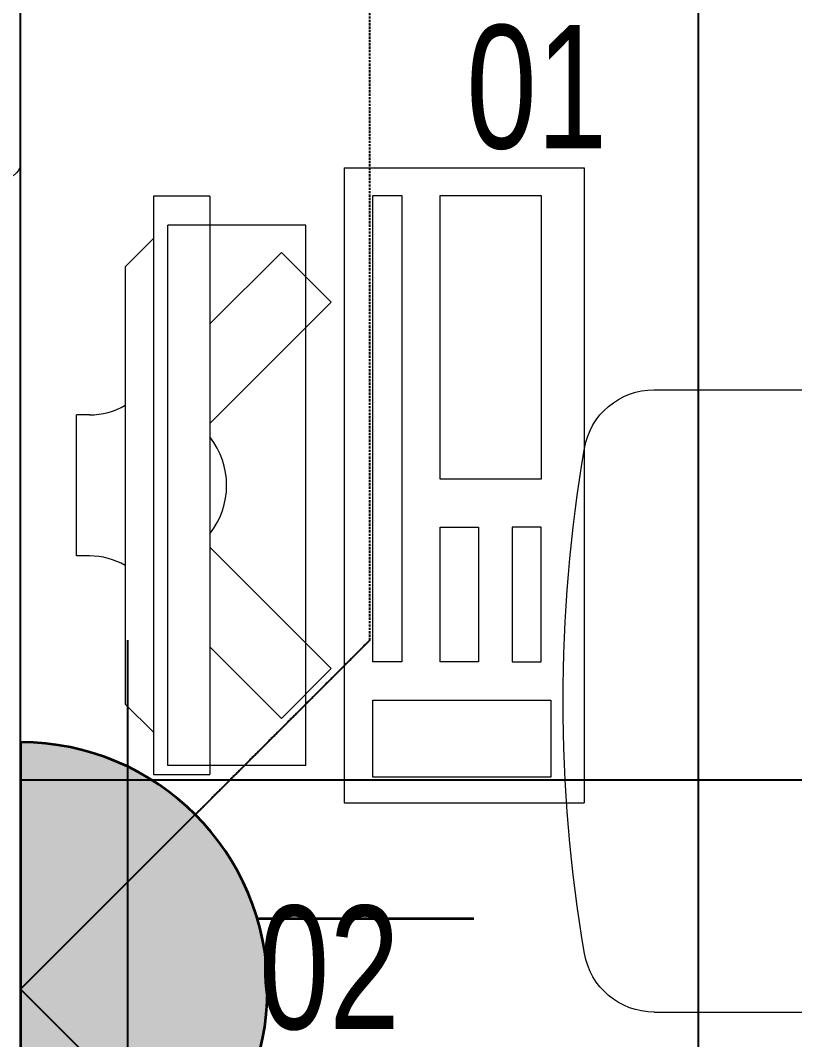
# Model space of a CAD drawing. Extents: x -178977 to 231842, y -29287 to 19916.
# Drawn here: x 19215 to 19764, y 3064 to 3786 of the extents above; entities that cross this region are included whole.
import ezdxf
from ezdxf.enums import TextEntityAlignment as Align

# ---------------------------------------------------------------- set-up
doc = ezdxf.new("R2010")
doc.units = 0
doc.header["$LTSCALE"] = 0.25
doc.linetypes.add('DASHDOT', pattern=[25.4, 12.7, -6.35, 0, -6.35])
doc.linetypes.add('HIDDEN', pattern=[9.525, 6.35, -3.175])
for name, color, linetype, lineweight in [('01-First Floor-FUR$0$72_EGR_EQP_TAG', 142, 'Continuous', 5), ('01-First Floor-FUR$0$LOADING', 253, 'Continuous', 5), ('01-First Floor-FUR$0$SANIT', 250, 'Continuous', 5), ('01-First Floor-FUR$0$Walls', 251, 'Continuous', 5), ('E-LITE-CLNG-CNDT', 6, 'DASHDOT', 35), ('E-LITE-EXIT-NUMB', 6, 'Continuous', 25), ('E-POWR-FLOR-CNDT', 6, 'HIDDEN', 25), ('E-POWR-WALL @ 100', 4, 'Continuous', 35)]:
    doc.layers.add(name, color=color, linetype=linetype, lineweight=lineweight)
doc.layers.add('01-First Floor-FUR$0$FALSE CEILING', color=251, linetype='Continuous')
doc.styles.add('01-First Floor-FUR$0$X3G_ENTITY_257CFD', font='swisscl.ttf', dxfattribs={"height": 200})
doc.styles.add('DC_SIMPLEX', font='SIMPLEX.shx', dxfattribs={"width": 0.7})

# ---------------------------------------------------------------- blocks, each defined once
blk = doc.blocks.new('01-First Floor-FUR$0$WC manta')
at = {"layer": '01-First Floor-FUR$0$SANIT'}
for p, q in [((-0.12, 0.19), (0.41, 0.19)), ((-0.13, 0.18), (-0.13, -0.18)), ((0.109, 0.18), (0.109, -0.18)), ((0.239, 0.13), (0.41, 0.13)), ((0.209, 0.1), (0.209, -0.1)), ((0.229, 0.1), (0.229, -0.1)), ((0.05, 0.09), (0.05, -0.09)), ((0.29554, 0.05099), (0.35809, 0.03932)), ((-0.18, 0), (0.65, 0)), ((0.29554, -0.05099), (0.35809, -0.03932)), ((0.239, -0.13), (0.41, -0.13)), ((-0.12, -0.19), (0.41, -0.19))]:
    blk.add_line(p, q, dxfattribs=at)
for centre, radius in [((0.159, 0.07525), 0.01), ((-0.04, 0), 0.02), ((0.159, -0.07525), 0.01)]:
    blk.add_circle(centre, radius, dxfattribs=at)
for centre, radius, start, end in [((-0.12, 0.18), 0.01, 90, 180), ((-0.05, 0.09), 0.1, 0, 90), ((0.119, 0.18), 0.01, 90, 180), ((0.41, 0), 0.19, 270, 90), ((0.239, 0.1), 0.03, 90, 180), ((0.259, 0.1), 0.03, 90, 180), ((0.31466, 0), 0.13, 270, 90), ((0.41, 0), 0.13, 270, 90), ((0.28821, 0.01167), 0.04, 79.42885, 141.52497), ((0.32714, 0.00441), 0.04, 79.42885, 166.41759), ((0.30289, 0), 0.05876, 141.52497, 218.47503), ((0.35075, 0), 0.04, 280.57115, 79.42885), ((0.34538, 0), 0.05876, 166.41759, 193.58241), ((0.32714, -0.00441), 0.04, 193.58241, 280.57115), ((0.28821, -0.01167), 0.04, 218.47503, 280.57115), ((-0.05, -0.09), 0.1, 270, 0), ((0.239, -0.1), 0.03, 180, 270), ((0.259, -0.1), 0.03, 180, 270), ((-0.12, -0.18), 0.01, 180, 270), ((0.119, -0.18), 0.01, 180, 270)]:
    blk.add_arc(centre, radius, start, end, dxfattribs=at)
blk = doc.blocks.new('01-First Floor-FUR$0$ITCWLS1-P')
at = {"layer": '01-First Floor-FUR$0$LOADING'}
for p, q in [((-0.17, 0.45), (-0.17, 0)), ((-0.17, 0.45), (0, 0.45)), ((0, 0.45), (0, 0)), ((-0.26509, 0.43, 0), (-0.30509, 0.43, 0)), ((-0.30509, 0.43, 0), (-0.30509, 0.02, 0)), ((-0.26509, 0.43, 0), (-0.26509, 0.02, 0)), ((-0.14957, 0.43047), (-0.12914, 0.43047)), ((-0.12914, 0.43047), (-0.12914, 0.40893)), ((-0.197, 0.40939), (-0.295, 0.40939)), ((-0.295, 0.02639), (-0.295, 0.40939)), ((-0.197, 0.02639), (-0.197, 0.40939)), ((-0.32509, 0.38, 0), (-0.30509, 0.4, 0)), ((-0.32509, 0.38, 0), (-0.32509, 0.07, 0)), ((-0.35032, 0.275), (-0.35961, 0.275)), ((-0.35961, 0.175), (-0.35961, 0.275)), ((-0.35032, 0.175), (-0.35961, 0.175)), ((-0.32509, 0.07, 0), (-0.30509, 0.05, 0)), ((-0.197, 0.02639), (-0.295, 0.02639)), ((-0.30509, 0.02, 0), (-0.26509, 0.02, 0)), ((-0.17, 0), (0, 0))]:
    blk.add_line(p, q, dxfattribs=at)
at = {"layer": '01-First Floor-FUR$0$LOADING', "extrusion": (2.48281e-10, 3.18408e-10, -1)}
for p, q in [((-0.26509, 0.33952), (-0.21443, 0.39019)), ((-0.17907, 0.35483), (-0.21443, 0.39019)), ((-0.26509, 0.26881), (-0.17907, 0.35483))]:
    blk.add_line(p, q, dxfattribs=at)
at = {"layer": '01-First Floor-FUR$0$LOADING', "extrusion": (2.48281e-10, -3.18408e-10, -1)}
for p, q in [((-0.26509, 0.18119), (-0.17907, 0.09517)), ((-0.26509, 0.11048), (-0.21443, 0.05981)), ((-0.17907, 0.09517), (-0.21443, 0.05981))]:
    blk.add_line(p, q, dxfattribs=at)
at = {"layer": '01-First Floor-FUR$0$LOADING'}
for points in [[(-0.12914, 0.40893), (-0.12914, 0.09996), (-0.14957, 0.09996), (-0.14957, 0.43047)], [(-0.14957, 0.09997), (-0.14957, 0.09997), (-0.14957, 0.09997), (-0.14957, 0.09997), (-0.14957, 0.09997), (-0.14957, 0.09997), (-0.14957, 0.09997), (-0.14957, 0.09997), (-0.14957, 0.09997)], [(-0.14957, 0.09997), (-0.14957, 0.09997), (-0.14957, 0.09997), (-0.14957, 0.09997), (-0.14957, 0.09997), (-0.14957, 0.09997), (-0.14957, 0.09997), (-0.14957, 0.09997), (-0.14957, 0.09997), (-0.14957, 0.09997), (-0.14957, 0.09997), (-0.14957, 0.09997), (-0.14957, 0.09997), (-0.14957, 0.09997), (-0.14957, 0.09997), (-0.14957, 0.09997), (-0.14957, 0.09997), (-0.14957, 0.09997)], [(-0.14957, 0.09996), (-0.14957, 0.09996), (-0.14957, 0.09996), (-0.14957, 0.09996), (-0.14957, 0.09996), (-0.14957, 0.09996), (-0.14957, 0.09996), (-0.14957, 0.09996), (-0.14957, 0.09996), (-0.14957, 0.09996)], [(-0.14957, 0.09996), (-0.14957, 0.09996), (-0.14957, 0.09996), (-0.14957, 0.09996), (-0.14957, 0.09996), (-0.14957, 0.09996), (-0.14957, 0.09996)], [(-0.14957, 0.09997), (-0.14957, 0.09997), (-0.14957, 0.09997), (-0.14957, 0.09997), (-0.14957, 0.09997), (-0.14957, 0.09997), (-0.14957, 0.09997), (-0.14957, 0.09997), (-0.14957, 0.09997), (-0.14957, 0.09997)], [(-0.14957, 0.09997), (-0.14957, 0.09997), (-0.14957, 0.09997), (-0.14957, 0.09997), (-0.14957, 0.09997), (-0.14957, 0.09997), (-0.14957, 0.09997), (-0.14957, 0.09997), (-0.14957, 0.09997), (-0.14957, 0.09997), (-0.14957, 0.09997), (-0.14957, 0.09997), (-0.14957, 0.09997), (-0.14957, 0.09997), (-0.14957, 0.09997)], [(-0.14957, 0.09997), (-0.14957, 0.09997), (-0.14957, 0.09997), (-0.14957, 0.09997), (-0.14957, 0.09997), (-0.14957, 0.09997), (-0.14957, 0.09997), (-0.14957, 0.09997), (-0.14957, 0.09997), (-0.14957, 0.09997)], [(-0.14957, 0.09997), (-0.14957, 0.09997), (-0.14957, 0.09997), (-0.14957, 0.09997), (-0.14957, 0.09997), (-0.14957, 0.09997), (-0.14957, 0.09997), (-0.14957, 0.09997), (-0.14957, 0.09997), (-0.14957, 0.09997)], [(-0.14957, 0.09996), (-0.14957, 0.09996), (-0.14957, 0.09996), (-0.14957, 0.09996), (-0.14957, 0.09996), (-0.14957, 0.09996), (-0.14957, 0.09996), (-0.14957, 0.09996), (-0.14957, 0.09996), (-0.14957, 0.09996), (-0.14957, 0.09996), (-0.14957, 0.09996), (-0.14957, 0.09996), (-0.14957, 0.09996), (-0.14957, 0.09996), (-0.14957, 0.09996), (-0.14957, 0.09996), (-0.14957, 0.09996), (-0.14957, 0.09997), (-0.14957, 0.09997), (-0.14957, 0.09997), (-0.14957, 0.09997), (-0.14957, 0.09997), (-0.14957, 0.09997), (-0.14957, 0.09997), (-0.14957, 0.09997), (-0.14957, 0.09997), (-0.14957, 0.09997), (-0.14957, 0.09997), (-0.14957, 0.09997), (-0.14957, 0.09997), (-0.14957, 0.09997), (-0.14956, 0.09997), (-0.14956, 0.09997), (-0.14956, 0.09997), (-0.14956, 0.09996), (-0.14956, 0.09996), (-0.14956, 0.09996), (-0.14956, 0.09996), (-0.14956, 0.09996), (-0.14956, 0.09996), (-0.14956, 0.09996), (-0.14956, 0.09996), (-0.14956, 0.09996), (-0.14956, 0.09996), (-0.14956, 0.09996), (-0.14956, 0.09996), (-0.14956, 0.09996), (-0.14957, 0.09996), (-0.14957, 0.09996), (-0.14957, 0.09996), (-0.14957, 0.09996), (-0.14957, 0.09996), (-0.14957, 0.09996)], [(-0.14957, 0.09996), (-0.14957, 0.09996), (-0.14957, 0.09996), (-0.14957, 0.09996), (-0.14957, 0.09996), (-0.14957, 0.09996), (-0.14957, 0.09996), (-0.14957, 0.09996), (-0.14957, 0.09996), (-0.14957, 0.09996), (-0.14957, 0.09997), (-0.14957, 0.09997), (-0.14957, 0.09997), (-0.14957, 0.09996), (-0.14957, 0.09996), (-0.14957, 0.09996), (-0.14957, 0.09996), (-0.14957, 0.09996), (-0.14957, 0.09996), (-0.14957, 0.09997), (-0.14957, 0.09997), (-0.14957, 0.09997), (-0.14957, 0.09997), (-0.14957, 0.09997), (-0.14957, 0.09997), (-0.14957, 0.09997), (-0.14957, 0.09997), (-0.14957, 0.09997), (-0.14957, 0.09997), (-0.14957, 0.09997), (-0.14957, 0.09997), (-0.14957, 0.09997), (-0.14957, 0.09997), (-0.14957, 0.09997), (-0.14957, 0.09997), (-0.14957, 0.09997), (-0.14957, 0.09997), (-0.14957, 0.09997), (-0.14957, 0.09997), (-0.14957, 0.09997), (-0.14957, 0.09997), (-0.14957, 0.09997), (-0.14957, 0.09997), (-0.14957, 0.09997), (-0.14957, 0.09997), (-0.14957, 0.09997), (-0.14957, 0.09997), (-0.14957, 0.09997), (-0.14957, 0.09997), (-0.14957, 0.09997), (-0.14957, 0.09997), (-0.14957, 0.09997), (-0.14957, 0.09997), (-0.14957, 0.09997), (-0.14957, 0.09997), (-0.14957, 0.09997), (-0.14957, 0.09997), (-0.14957, 0.09997), (-0.14957, 0.09997), (-0.14957, 0.09997), (-0.14957, 0.09997), (-0.14957, 0.09997), (-0.14957, 0.09997), (-0.14957, 0.09997), (-0.14957, 0.09997), (-0.14957, 0.09997), (-0.14957, 0.09997), (-0.14957, 0.09997), (-0.14957, 0.09997), (-0.14957, 0.09997), (-0.14957, 0.09997), (-0.14957, 0.09997), (-0.14957, 0.09997), (-0.14957, 0.09997), (-0.14957, 0.09997), (-0.14957, 0.09997), (-0.14957, 0.09997), (-0.14957, 0.09997), (-0.14957, 0.09997), (-0.14957, 0.09997), (-0.14956, 0.09997), (-0.14957, 0.09997), (-0.14957, 0.09997), (-0.14957, 0.09997), (-0.14957, 0.09997), (-0.14956, 0.09997), (-0.14957, 0.09997), (-0.14957, 0.09997), (-0.14957, 0.09997), (-0.14957, 0.09997), (-0.14957, 0.09997), (-0.14957, 0.09997), (-0.14957, 0.09997), (-0.14957, 0.09997), (-0.14957, 0.09997), (-0.14957, 0.09997), (-0.14956, 0.09997), (-0.14957, 0.09996), (-0.14957, 0.09996), (-0.14957, 0.09996), (-0.14956, 0.09996), (-0.14957, 0.09996), (-0.14957, 0.09996), (-0.14957, 0.09996), (-0.14957, 0.09996), (-0.14957, 0.09996), (-0.14957, 0.09996), (-0.14957, 0.09996), (-0.14957, 0.09996), (-0.14957, 0.09996), (-0.14957, 0.09996)], [(-0.14957, 0.09996), (-0.14957, 0.09996), (-0.14957, 0.09996), (-0.14957, 0.09996), (-0.14957, 0.09996), (-0.14957, 0.09996), (-0.14957, 0.09996), (-0.14957, 0.09996)], [(-0.14957, 0.09996), (-0.14957, 0.09996), (-0.14957, 0.09996), (-0.14957, 0.09996), (-0.14957, 0.09996), (-0.14957, 0.09996), (-0.14957, 0.09996), (-0.14957, 0.09996), (-0.14957, 0.09996), (-0.14957, 0.09996), (-0.14957, 0.09996), (-0.14957, 0.09996), (-0.14957, 0.09996), (-0.14957, 0.09996), (-0.14957, 0.09996), (-0.14957, 0.09996), (-0.14957, 0.09996), (-0.14957, 0.09996), (-0.14957, 0.09996), (-0.14957, 0.09996), (-0.14957, 0.09996), (-0.14957, 0.09996), (-0.14957, 0.09996), (-0.14957, 0.09996), (-0.14957, 0.09996), (-0.14957, 0.09996), (-0.14957, 0.09996), (-0.14957, 0.09996), (-0.14957, 0.09996), (-0.14957, 0.09996), (-0.14957, 0.09996), (-0.14957, 0.09996), (-0.14957, 0.09996), (-0.14957, 0.09996), (-0.14957, 0.09996), (-0.14957, 0.09996), (-0.14957, 0.09996), (-0.14957, 0.09996), (-0.14957, 0.09996), (-0.14957, 0.09996), (-0.14957, 0.09996), (-0.14957, 0.09996), (-0.14957, 0.09996), (-0.14957, 0.09996), (-0.14957, 0.09996), (-0.14957, 0.09996), (-0.14957, 0.09996), (-0.14957, 0.09996), (-0.14956, 0.09996), (-0.14956, 0.09996), (-0.14956, 0.09996), (-0.14956, 0.09996), (-0.14957, 0.09996), (-0.14957, 0.09996), (-0.14957, 0.09996), (-0.14957, 0.09996), (-0.14957, 0.09996), (-0.14957, 0.09996), (-0.14956, 0.09996), (-0.14957, 0.09996), (-0.14957, 0.09996), (-0.14957, 0.09996), (-0.14957, 0.09996), (-0.14957, 0.09996), (-0.14957, 0.09996), (-0.14957, 0.09996), (-0.14957, 0.09996), (-0.14957, 0.09996), (-0.14957, 0.09996), (-0.14956, 0.09996), (-0.14956, 0.09996), (-0.14957, 0.09996), (-0.14957, 0.09996), (-0.14957, 0.09996), (-0.14957, 0.09996), (-0.14957, 0.09996), (-0.14957, 0.09996), (-0.14957, 0.09996), (-0.14957, 0.09996), (-0.14957, 0.09996), (-0.14957, 0.09996), (-0.14957, 0.09996), (-0.14957, 0.09996), (-0.14957, 0.09996), (-0.14957, 0.09996), (-0.14957, 0.09996), (-0.14957, 0.09996), (-0.14957, 0.09996), (-0.14957, 0.09996)], [(-0.14957, 0.09996), (-0.14957, 0.09996), (-0.14957, 0.09996), (-0.14957, 0.09996), (-0.14957, 0.09996), (-0.14957, 0.09996), (-0.14957, 0.09996), (-0.14957, 0.09996), (-0.14957, 0.09996), (-0.14957, 0.09996), (-0.14957, 0.09996), (-0.14957, 0.09996)], [(-0.14957, 0.09996), (-0.14957, 0.09996), (-0.14956, 0.09996), (-0.14956, 0.09996), (-0.14956, 0.09996), (-0.14956, 0.09996), (-0.14957, 0.09996)], [(-0.14957, 0.09996), (-0.14957, 0.09996), (-0.14957, 0.09996), (-0.14957, 0.09996), (-0.14957, 0.09996), (-0.14957, 0.09996), (-0.14957, 0.09996), (-0.14957, 0.09996), (-0.14957, 0.09996), (-0.14956, 0.09996), (-0.14956, 0.09996), (-0.14956, 0.09996), (-0.14956, 0.09996), (-0.14956, 0.09996), (-0.14956, 0.09996), (-0.14956, 0.09996), (-0.14957, 0.09996)]]:
    blk.add_lwpolyline(points, dxfattribs=at)
for points in [[(-0.1019, 0.43047), (-0.03039, 0.43047), (-0.03039, 0.22944), (-0.1019, 0.22944)], [(-0.1019, 0.19536), (-0.07466, 0.19536), (-0.07466, 0.09996), (-0.1019, 0.09996)], [(-0.03039, 0.19536), (-0.05082, 0.19536), (-0.05082, 0.09996), (-0.03039, 0.09996)], [(-0.14956, 0.09996), (-0.14956, 0.09996), (-0.14956, 0.09996), (-0.14956, 0.09996), (-0.14956, 0.09996), (-0.14956, 0.09996), (-0.14956, 0.09996), (-0.14956, 0.09996), (-0.14957, 0.09996), (-0.14957, 0.09996), (-0.14957, 0.09996), (-0.14957, 0.09996), (-0.14957, 0.09996), (-0.14957, 0.09996), (-0.14957, 0.09996), (-0.14957, 0.09996), (-0.14957, 0.09996), (-0.14957, 0.09996), (-0.14957, 0.09996), (-0.14957, 0.09996), (-0.14957, 0.09996), (-0.14957, 0.09996), (-0.14957, 0.09996), (-0.14957, 0.09996), (-0.14957, 0.09996), (-0.14957, 0.09996), (-0.14957, 0.09996), (-0.14957, 0.09996), (-0.14957, 0.09996), (-0.14957, 0.09996), (-0.14957, 0.09996), (-0.14957, 0.09996), (-0.14957, 0.09996), (-0.14957, 0.09996), (-0.14957, 0.09996), (-0.14957, 0.09996), (-0.14957, 0.09996), (-0.14957, 0.09996), (-0.14957, 0.09996), (-0.14957, 0.09996), (-0.14957, 0.09996), (-0.14957, 0.09996), (-0.14957, 0.09996), (-0.14957, 0.09996), (-0.14957, 0.09996), (-0.14957, 0.09996), (-0.14957, 0.09996), (-0.14957, 0.09996), (-0.14957, 0.09996), (-0.14957, 0.09996), (-0.14957, 0.09996), (-0.14957, 0.09996), (-0.14957, 0.09996), (-0.14957, 0.09996), (-0.14957, 0.09996), (-0.14957, 0.09996), (-0.14957, 0.09996), (-0.14956, 0.09996), (-0.14956, 0.09996), (-0.14956, 0.09996), (-0.14956, 0.09996), (-0.14956, 0.09996), (-0.14956, 0.09996), (-0.14956, 0.09996), (-0.14956, 0.09996), (-0.14956, 0.09996), (-0.14956, 0.09996), (-0.14956, 0.09996), (-0.14956, 0.09996), (-0.14956, 0.09996), (-0.14956, 0.09996), (-0.14956, 0.09996), (-0.14956, 0.09996), (-0.14956, 0.09996), (-0.14956, 0.09996), (-0.14956, 0.09996), (-0.14956, 0.09996), (-0.14956, 0.09996), (-0.14956, 0.09996), (-0.14956, 0.09996), (-0.14956, 0.09996), (-0.14956, 0.09996), (-0.14956, 0.09996), (-0.14956, 0.09996), (-0.14956, 0.09996), (-0.14956, 0.09996), (-0.14956, 0.09996), (-0.14956, 0.09996), (-0.14956, 0.09996), (-0.14957, 0.09996), (-0.14957, 0.09996), (-0.14957, 0.09996), (-0.14957, 0.09996), (-0.14957, 0.09996), (-0.14957, 0.09996), (-0.14957, 0.09996), (-0.14957, 0.09996), (-0.14957, 0.09996), (-0.14957, 0.09996), (-0.14957, 0.09996), (-0.14957, 0.09996), (-0.14957, 0.09996), (-0.14957, 0.09996), (-0.14957, 0.09996), (-0.14957, 0.09996), (-0.14957, 0.09996), (-0.14957, 0.09996), (-0.14957, 0.09996), (-0.14957, 0.09996), (-0.14957, 0.09996), (-0.14957, 0.09996), (-0.14957, 0.09996), (-0.14957, 0.09996), (-0.14957, 0.09996), (-0.14957, 0.09996), (-0.14957, 0.09996), (-0.14957, 0.09996), (-0.14957, 0.09996), (-0.14957, 0.09996), (-0.14957, 0.09996), (-0.14957, 0.09996), (-0.14957, 0.09996), (-0.14957, 0.09996), (-0.14957, 0.09996), (-0.14957, 0.09996), (-0.14957, 0.09996), (-0.14957, 0.09996), (-0.14957, 0.09996), (-0.14957, 0.09996), (-0.14957, 0.09996), (-0.14957, 0.09996), (-0.14957, 0.09996), (-0.14957, 0.09996), (-0.14957, 0.09996), (-0.14957, 0.09996), (-0.14957, 0.09996), (-0.14957, 0.09996), (-0.14957, 0.09996), (-0.14957, 0.09996), (-0.14957, 0.09996), (-0.14957, 0.09996), (-0.14957, 0.09996), (-0.14957, 0.09996), (-0.14957, 0.09996), (-0.14957, 0.09996), (-0.14957, 0.09996), (-0.14957, 0.09996), (-0.14957, 0.09996), (-0.14957, 0.09996), (-0.14957, 0.09996), (-0.14957, 0.09996), (-0.14957, 0.09996), (-0.14957, 0.09996), (-0.14957, 0.09996), (-0.14956, 0.09996), (-0.14956, 0.09996), (-0.14956, 0.09996), (-0.14956, 0.09996), (-0.14956, 0.09996), (-0.14956, 0.09996), (-0.14956, 0.09996), (-0.14956, 0.09996), (-0.14956, 0.09996), (-0.14956, 0.09996), (-0.14956, 0.09996), (-0.14956, 0.09996), (-0.14956, 0.09996), (-0.14956, 0.09996), (-0.14956, 0.09996), (-0.14956, 0.09996), (-0.14956, 0.09996), (-0.14956, 0.09996), (-0.14956, 0.09996), (-0.14956, 0.09996), (-0.14956, 0.09996), (-0.14956, 0.09996), (-0.14956, 0.09996), (-0.14956, 0.09996), (-0.14956, 0.09996), (-0.14956, 0.09996), (-0.14956, 0.09996), (-0.14956, 0.09996), (-0.14956, 0.09996), (-0.14956, 0.09996), (-0.14956, 0.09996), (-0.14956, 0.09996), (-0.14956, 0.09996), (-0.14956, 0.09996), (-0.14956, 0.09996), (-0.14956, 0.09996), (-0.14956, 0.09996), (-0.14956, 0.09996), (-0.14956, 0.09996), (-0.14956, 0.09996), (-0.14956, 0.09996), (-0.14956, 0.09996), (-0.14956, 0.09996), (-0.14956, 0.09996), (-0.14956, 0.09996), (-0.14956, 0.09996), (-0.14956, 0.09996), (-0.14957, 0.09996), (-0.14957, 0.09996), (-0.14957, 0.09996), (-0.14957, 0.09996), (-0.14957, 0.09996), (-0.14957, 0.09996), (-0.14957, 0.09996), (-0.14957, 0.09996), (-0.14957, 0.09996), (-0.14957, 0.09996), (-0.14957, 0.09996), (-0.14957, 0.09996), (-0.14957, 0.09996), (-0.14957, 0.09996), (-0.14957, 0.09996), (-0.14957, 0.09996), (-0.14957, 0.09996), (-0.14957, 0.09996), (-0.14957, 0.09996), (-0.14957, 0.09996), (-0.14957, 0.09996), (-0.14957, 0.09996), (-0.14957, 0.09996), (-0.14957, 0.09996), (-0.14957, 0.09996), (-0.14957, 0.09996), (-0.14957, 0.09996), (-0.14957, 0.09996), (-0.14957, 0.09996), (-0.14957, 0.09996), (-0.14957, 0.09996), (-0.14957, 0.09996), (-0.14957, 0.09996), (-0.14957, 0.09996), (-0.14956, 0.09996), (-0.14956, 0.09996), (-0.14956, 0.09996), (-0.14956, 0.09996), (-0.14956, 0.09996), (-0.14956, 0.09996), (-0.14956, 0.09996), (-0.14956, 0.09996), (-0.14956, 0.09996), (-0.14956, 0.09996), (-0.14956, 0.09996), (-0.14956, 0.09996), (-0.14956, 0.09996), (-0.14956, 0.09996), (-0.14956, 0.09996), (-0.14956, 0.09996), (-0.14956, 0.09996), (-0.14956, 0.09996), (-0.14956, 0.09996), (-0.14956, 0.09996), (-0.14956, 0.09996), (-0.14956, 0.09996), (-0.14956, 0.09996), (-0.14956, 0.09996), (-0.14956, 0.09996), (-0.14956, 0.09996), (-0.14956, 0.09996), (-0.14956, 0.09996), (-0.14956, 0.09996), (-0.14956, 0.09996), (-0.14956, 0.09996), (-0.14956, 0.09996), (-0.14956, 0.09996), (-0.14956, 0.09996), (-0.14956, 0.09996), (-0.14956, 0.09996), (-0.14956, 0.09996), (-0.14956, 0.09996), (-0.14956, 0.09996), (-0.14956, 0.09996), (-0.14956, 0.09996), (-0.14956, 0.09996)], [(-0.14957, 0.09996), (-0.14957, 0.09996), (-0.14957, 0.09996), (-0.14957, 0.09996), (-0.14957, 0.09996), (-0.14957, 0.09996), (-0.14957, 0.09996), (-0.14957, 0.09996), (-0.14957, 0.09996), (-0.14957, 0.09996), (-0.14957, 0.09996), (-0.14957, 0.09996), (-0.14957, 0.09996), (-0.14957, 0.09996), (-0.14957, 0.09996), (-0.14957, 0.09996), (-0.14957, 0.09996), (-0.14957, 0.09996), (-0.14957, 0.09996), (-0.14957, 0.09996), (-0.14957, 0.09996), (-0.14957, 0.09996), (-0.14957, 0.09996), (-0.14957, 0.09996), (-0.14957, 0.09996), (-0.14957, 0.09996), (-0.14957, 0.09996), (-0.14957, 0.09996), (-0.14957, 0.09996), (-0.14957, 0.09996), (-0.14957, 0.09996), (-0.14957, 0.09996), (-0.14957, 0.09996), (-0.14957, 0.09996), (-0.14957, 0.09996), (-0.14957, 0.09996), (-0.14957, 0.09996), (-0.14957, 0.09996), (-0.14957, 0.09996), (-0.14957, 0.09996), (-0.14957, 0.09996), (-0.14957, 0.09996), (-0.14957, 0.09996), (-0.14957, 0.09996), (-0.14957, 0.09996), (-0.14957, 0.09996), (-0.14957, 0.09996), (-0.14957, 0.09996), (-0.14957, 0.09996), (-0.14957, 0.09996), (-0.14957, 0.09996), (-0.14957, 0.09996), (-0.14957, 0.09996), (-0.14957, 0.09996), (-0.14957, 0.09996), (-0.14957, 0.09996), (-0.14957, 0.09996), (-0.14957, 0.09996), (-0.14957, 0.09996), (-0.14957, 0.09996), (-0.14957, 0.09996), (-0.14957, 0.09996), (-0.14957, 0.09996), (-0.14957, 0.09996), (-0.14957, 0.09996), (-0.14957, 0.09996), (-0.14957, 0.09996), (-0.14957, 0.09996), (-0.14957, 0.09996), (-0.14957, 0.09996), (-0.14957, 0.09996), (-0.14957, 0.09996), (-0.14957, 0.09996), (-0.14957, 0.09996), (-0.14957, 0.09996), (-0.14957, 0.09996), (-0.14957, 0.09996), (-0.14957, 0.09996), (-0.14957, 0.09996), (-0.14957, 0.09996), (-0.14957, 0.09996), (-0.14957, 0.09996), (-0.14957, 0.09996), (-0.14957, 0.09996), (-0.14957, 0.09996), (-0.14957, 0.09996), (-0.14957, 0.09996), (-0.14957, 0.09996), (-0.14957, 0.09996), (-0.14957, 0.09996), (-0.14957, 0.09996), (-0.14957, 0.09996), (-0.14957, 0.09996), (-0.14957, 0.09996), (-0.14957, 0.09996), (-0.14957, 0.09996), (-0.14957, 0.09996), (-0.14957, 0.09996), (-0.14957, 0.09996), (-0.14957, 0.09996), (-0.14957, 0.09996), (-0.14957, 0.09996), (-0.14957, 0.09996), (-0.14957, 0.09996), (-0.14957, 0.09996), (-0.14957, 0.09996), (-0.14957, 0.09996), (-0.14957, 0.09996), (-0.14957, 0.09996), (-0.14957, 0.09996), (-0.14957, 0.09996), (-0.14957, 0.09996), (-0.14957, 0.09996), (-0.14957, 0.09996), (-0.14957, 0.09996), (-0.14957, 0.09996), (-0.14957, 0.09996), (-0.14957, 0.09996), (-0.14957, 0.09996), (-0.14957, 0.09996), (-0.14957, 0.09996), (-0.14957, 0.09996), (-0.14957, 0.09996), (-0.14957, 0.09996), (-0.14957, 0.09996), (-0.14957, 0.09996), (-0.14957, 0.09996), (-0.14957, 0.09996), (-0.14957, 0.09996), (-0.14957, 0.09996), (-0.14957, 0.09996), (-0.14957, 0.09996), (-0.14957, 0.09996), (-0.14957, 0.09996), (-0.14957, 0.09996), (-0.14957, 0.09996), (-0.14957, 0.09996), (-0.14957, 0.09996), (-0.14957, 0.09996), (-0.14957, 0.09996), (-0.14957, 0.09996), (-0.14957, 0.09996), (-0.14957, 0.09996), (-0.14957, 0.09996), (-0.14957, 0.09996), (-0.14957, 0.09996), (-0.14957, 0.09996), (-0.14957, 0.09996), (-0.14957, 0.09996), (-0.14957, 0.09996), (-0.14957, 0.09996), (-0.14957, 0.09996), (-0.14957, 0.09996), (-0.14957, 0.09996), (-0.14957, 0.09996), (-0.14957, 0.09996), (-0.14957, 0.09996), (-0.14957, 0.09996), (-0.14957, 0.09996), (-0.14957, 0.09996), (-0.14957, 0.09996), (-0.14957, 0.09996), (-0.14957, 0.09996), (-0.14957, 0.09996), (-0.14957, 0.09996), (-0.14957, 0.09996), (-0.14957, 0.09996), (-0.14957, 0.09996), (-0.14957, 0.09996), (-0.14957, 0.09996), (-0.14957, 0.09996), (-0.14957, 0.09996), (-0.14957, 0.09996), (-0.14957, 0.09996), (-0.14957, 0.09996), (-0.14957, 0.09996), (-0.14957, 0.09996), (-0.14957, 0.09996), (-0.14957, 0.09996), (-0.14957, 0.09996), (-0.14957, 0.09996), (-0.14957, 0.09996), (-0.14957, 0.09996), (-0.14957, 0.09996), (-0.14957, 0.09996), (-0.14957, 0.09996), (-0.14957, 0.09996), (-0.14957, 0.09996), (-0.14957, 0.09996), (-0.14957, 0.09996), (-0.14957, 0.09996), (-0.14957, 0.09996), (-0.14957, 0.09996), (-0.14957, 0.09996), (-0.14957, 0.09996), (-0.14957, 0.09996), (-0.14957, 0.09996), (-0.14957, 0.09996), (-0.14957, 0.09996), (-0.14957, 0.09996), (-0.14957, 0.09996), (-0.14957, 0.09996), (-0.14957, 0.09996), (-0.14957, 0.09996), (-0.14957, 0.09996), (-0.14957, 0.09996), (-0.14957, 0.09996), (-0.14957, 0.09996), (-0.14957, 0.09996), (-0.14957, 0.09996), (-0.14957, 0.09996), (-0.14957, 0.09996), (-0.14957, 0.09996), (-0.14957, 0.09996)], [(-0.14957, 0.09996), (-0.14957, 0.09996), (-0.14957, 0.09996), (-0.14957, 0.09996), (-0.14957, 0.09996), (-0.14957, 0.09996), (-0.14957, 0.09996), (-0.14957, 0.09996), (-0.14957, 0.09996), (-0.14957, 0.09996), (-0.14957, 0.09996), (-0.14957, 0.09996), (-0.14957, 0.09996), (-0.14957, 0.09996), (-0.14957, 0.09996), (-0.14957, 0.09996), (-0.14957, 0.09996), (-0.14957, 0.09996), (-0.14957, 0.09996), (-0.14957, 0.09996), (-0.14957, 0.09996), (-0.14957, 0.09996), (-0.14957, 0.09996), (-0.14957, 0.09996), (-0.14957, 0.09996), (-0.14957, 0.09996), (-0.14957, 0.09996), (-0.14957, 0.09996), (-0.14957, 0.09996), (-0.14957, 0.09996), (-0.14957, 0.09996), (-0.14957, 0.09996), (-0.14957, 0.09996), (-0.14957, 0.09996), (-0.14957, 0.09996), (-0.14957, 0.09996), (-0.14957, 0.09996), (-0.14957, 0.09996), (-0.14957, 0.09996), (-0.14957, 0.09996), (-0.14957, 0.09996), (-0.14957, 0.09996), (-0.14957, 0.09996), (-0.14957, 0.09996), (-0.14957, 0.09996), (-0.14957, 0.09996), (-0.14957, 0.09996), (-0.14957, 0.09996), (-0.14957, 0.09996), (-0.14957, 0.09996), (-0.14957, 0.09996), (-0.14957, 0.09996), (-0.14957, 0.09996), (-0.14957, 0.09996), (-0.14957, 0.09996), (-0.14957, 0.09996), (-0.14957, 0.09996), (-0.14957, 0.09996), (-0.14957, 0.09996), (-0.14957, 0.09996), (-0.14957, 0.09996), (-0.14957, 0.09996), (-0.14957, 0.09996), (-0.14957, 0.09996), (-0.14957, 0.09996), (-0.14957, 0.09996), (-0.14957, 0.09996), (-0.14957, 0.09996), (-0.14957, 0.09996), (-0.14957, 0.09996), (-0.14957, 0.09996), (-0.14957, 0.09996), (-0.14957, 0.09996), (-0.14957, 0.09996), (-0.14957, 0.09996), (-0.14957, 0.09996), (-0.14957, 0.09996), (-0.14957, 0.09996), (-0.14957, 0.09996), (-0.14957, 0.09996), (-0.14957, 0.09996), (-0.14957, 0.09996), (-0.14957, 0.09996), (-0.14957, 0.09996), (-0.14957, 0.09996), (-0.14957, 0.09996), (-0.14957, 0.09996), (-0.14957, 0.09996), (-0.14957, 0.09996), (-0.14957, 0.09996), (-0.14957, 0.09996), (-0.14957, 0.09996), (-0.14957, 0.09996), (-0.14957, 0.09996), (-0.14957, 0.09996), (-0.14957, 0.09996), (-0.14957, 0.09996), (-0.14957, 0.09996), (-0.14957, 0.09996), (-0.14957, 0.09996), (-0.14957, 0.09996), (-0.14957, 0.09996), (-0.14957, 0.09996), (-0.14957, 0.09996), (-0.14957, 0.09996), (-0.14957, 0.09996), (-0.14957, 0.09996), (-0.14957, 0.09996), (-0.14957, 0.09996), (-0.14957, 0.09996), (-0.14957, 0.09996), (-0.14957, 0.09996), (-0.14957, 0.09996), (-0.14957, 0.09996), (-0.14957, 0.09996), (-0.14957, 0.09996), (-0.14957, 0.09996), (-0.14957, 0.09996), (-0.14957, 0.09996), (-0.14957, 0.09996), (-0.14957, 0.09996), (-0.14957, 0.09996), (-0.14957, 0.09996), (-0.14957, 0.09996), (-0.14957, 0.09996), (-0.14957, 0.09996), (-0.14957, 0.09996), (-0.14957, 0.09996), (-0.14957, 0.09996), (-0.14957, 0.09996), (-0.14957, 0.09996), (-0.14957, 0.09996), (-0.14957, 0.09996), (-0.14957, 0.09996), (-0.14957, 0.09996), (-0.14957, 0.09996), (-0.14957, 0.09996), (-0.14957, 0.09996), (-0.14957, 0.09996), (-0.14957, 0.09996), (-0.14957, 0.09996), (-0.14957, 0.09996), (-0.14957, 0.09996), (-0.14957, 0.09996), (-0.14957, 0.09996), (-0.14957, 0.09996), (-0.14957, 0.09996), (-0.14957, 0.09996), (-0.14957, 0.09996), (-0.14957, 0.09996), (-0.14957, 0.09996), (-0.14957, 0.09996), (-0.14957, 0.09996), (-0.14957, 0.09996), (-0.14957, 0.09996), (-0.14957, 0.09996), (-0.14957, 0.09996), (-0.14957, 0.09996), (-0.14957, 0.09996), (-0.14957, 0.09996), (-0.14957, 0.09996), (-0.14957, 0.09996), (-0.14957, 0.09996), (-0.14957, 0.09996), (-0.14957, 0.09996), (-0.14957, 0.09996), (-0.14957, 0.09996), (-0.14957, 0.09996), (-0.14957, 0.09996), (-0.14957, 0.09996), (-0.14957, 0.09996), (-0.14957, 0.09996), (-0.14957, 0.09996), (-0.14957, 0.09996), (-0.14957, 0.09996), (-0.14957, 0.09996), (-0.14957, 0.09996), (-0.14957, 0.09996), (-0.14957, 0.09996), (-0.14957, 0.09996), (-0.14957, 0.09996), (-0.14957, 0.09996), (-0.14957, 0.09996), (-0.14957, 0.09996), (-0.14957, 0.09996), (-0.14957, 0.09996), (-0.14957, 0.09996), (-0.14957, 0.09996), (-0.14957, 0.09996), (-0.14957, 0.09996), (-0.14957, 0.09996), (-0.14957, 0.09996), (-0.14957, 0.09996), (-0.14957, 0.09996), (-0.14957, 0.09996), (-0.14957, 0.09996), (-0.14957, 0.09996), (-0.14957, 0.09996), (-0.14957, 0.09996), (-0.14957, 0.09996), (-0.14957, 0.09996), (-0.14957, 0.09996), (-0.14957, 0.09996), (-0.14957, 0.09996), (-0.14957, 0.09996), (-0.14957, 0.09996), (-0.14957, 0.09996), (-0.14957, 0.09996), (-0.14957, 0.09996), (-0.14957, 0.09996), (-0.14957, 0.09996), (-0.14957, 0.09996), (-0.14957, 0.09996), (-0.14957, 0.09996), (-0.14957, 0.09996), (-0.14957, 0.09996), (-0.14957, 0.09996), (-0.14957, 0.09996), (-0.14957, 0.09996)], [(-0.14957, 0.0727), (-0.02358, 0.0727), (-0.02358, 0.01818), (-0.14957, 0.01818)]]:
    blk.add_lwpolyline(points, close=True, dxfattribs=at)
for centre, radius, start, end in [((-0.35032, 0.325), 0.05, 270, 300.30934), ((-0.3089, 0.225), 0.05564, 321.94311, 38.05689), ((-0.35032, 0.125), 0.05, 59.69066, 90)]:
    blk.add_arc(centre, radius, start, end, dxfattribs=at)
blk = doc.blocks.new('01-First Floor-FUR$0$GF21018-P')
at = {"color": 0}
for p, q in [((-0.2207, 0.47563), (-0.2207, 0.0675)), ((0.22049, 0.47563), (0.22049, 0.0675))]:
    blk.add_line(p, q, dxfattribs=at)
for centre, radius, start, end in [((-0.0001, -0.52948), 1.06948, 80.36712, 99.63288), ((-0.1707, 0.47563), 0.05, 99.63288, 180), ((0.17049, 0.47563), 0.05, 0, 80.36712)]:
    blk.add_arc(centre, radius, start, end, dxfattribs=at)
blk = doc.blocks.new('01-First Floor-FUR')
at = {"layer": '01-First Floor-FUR$0$FALSE CEILING'}
blk.add_line((19695.56, 4530, -0.1), (19695.56, 2629.1, -0.1), dxfattribs=at)
at = {"layer": '01-First Floor-FUR$0$FALSE CEILING', "linetype": 'Continuous'}
blk.add_line((19215.56, 3247.62), (23215.47, 3247.62), dxfattribs=at)
at = {"layer": '01-First Floor-FUR$0$FALSE CEILING', "elevation": 0}
blk.add_lwpolyline([(23215.47, 1447.62), (19215.56, 1447.62), (19215.56, 5010), (23215.47, 5010)], close=True, dxfattribs=at)
at = {"layer": '01-First Floor-FUR$0$LOADING'}
blk.add_line((19695.56, 4530, -0.1), (19695.56, 2629.1, -0.1), dxfattribs=at)
at = {"layer": '01-First Floor-FUR$0$Walls'}
blk.add_line((19215.56, 1447.62), (19215.56, 5010), dxfattribs=at)
at = {"layer": '01-First Floor-FUR$0$LOADING', "extrusion": (8.01373e-06, 1.93988e-16, 1), "xscale": 1000.000000000012, "yscale": 1000.000000000012, "zscale": 1000.000000000012}
blk.add_blockref('01-First Floor-FUR$0$ITCWLS1-P', (19614.76, 3231.47, 0.05), dxfattribs=at)
at = {"layer": '01-First Floor-FUR$0$LOADING', "extrusion": (7.77426e-06, 2.24021e-05, 1), "xscale": -1000, "yscale": 1000.000000000001, "zscale": 1000, "rotation": 90.00141075505213}
blk.add_blockref('01-First Floor-FUR$0$GF21018-P', (20140.04, 3303.57, 0.13), dxfattribs=at)
at = {"layer": '01-First Floor-FUR$0$SANIT', "xscale": -999.9999999999995, "yscale": 999.9999999999995, "zscale": 999.9999999999995}
blk.add_blockref('01-First Floor-FUR$0$WC manta', (19085.56, 3865), dxfattribs=at)
at = {"layer": '01-First Floor-FUR$0$72_EGR_EQP_TAG', "char_height": 87.473, "attachment_point": 2, "style": '01-First Floor-FUR$0$X3G_ENTITY_257CFD'}
for s, insert in [('01', (19581.25, 3782.81, -0.11)), ('02', (19434.29, 3158.5, -0.1))]:
    blk.add_mtext(s, dxfattribs=dict(at, insert=insert))
blk = doc.blocks.new('*U196')
h = blk.add_hatch(color=253)
edge = h.paths.add_edge_path()
edge.add_line((-1.75, 0), (1.75, 0))
edge.add_arc((0, 0), 1.75, 180, 360, ccw=False)
for p, q in [((-0.5, -1.6771), (-0.5, -3.2113)), ((0.5, -1.6771), (0.5, -3.2113))]:
    blk.add_line(p, q)
blk.add_lwpolyline([(-1.75, 0, 1), (1.75, 0)], format="xyb", close=True)
at = {"layer": 'Defpoints'}
for p, q in [((-2.4749, -2.4749), (0, 0)), ((2.4749, -2.4749), (0, 0)), ((2.4749, -0.7582), (-2.4749, -0.7582))]:
    blk.add_line(p, q, dxfattribs=at)
at = {"layer": 'E-LITE-EXIT-NUMB', "style": 'DC_SIMPLEX', "width": 0.7, "flags": 8}
blk.add_attdef('TYPE', text='', height=2, rotation=360, dxfattribs=at).set_placement((-2.682, 5.2383), align=Align.RIGHT)
blk.add_attdef('CIRCUIT', (2.682, 5.2383), '', height=2, rotation=360, dxfattribs=at)

msp = doc.modelspace()

# ---------------------------------------------------------------- linework, layer by layer
at = {"layer": 'E-POWR-FLOR-CNDT'}
msp.add_lwpolyline([(19339.31, 3223.06), (19463.05, 3346.81), (19463.05, 4197.24), (19339.31, 4320.98)], dxfattribs=at)

# ---------------------------------------------------------------- block references
at = {"layer": 'E-LITE-CLNG-CNDT'}
msp.add_blockref('01-First Floor-FUR', (0, 0), dxfattribs=at)
at = {"layer": 'E-POWR-WALL @ 100', "xscale": 100, "yscale": 100, "zscale": 100, "rotation": 90.00000000000001}
msp.add_blockref('*U196', (19215.56, 3099.32), dxfattribs=at)

doc.saveas('drawing.dxf')
